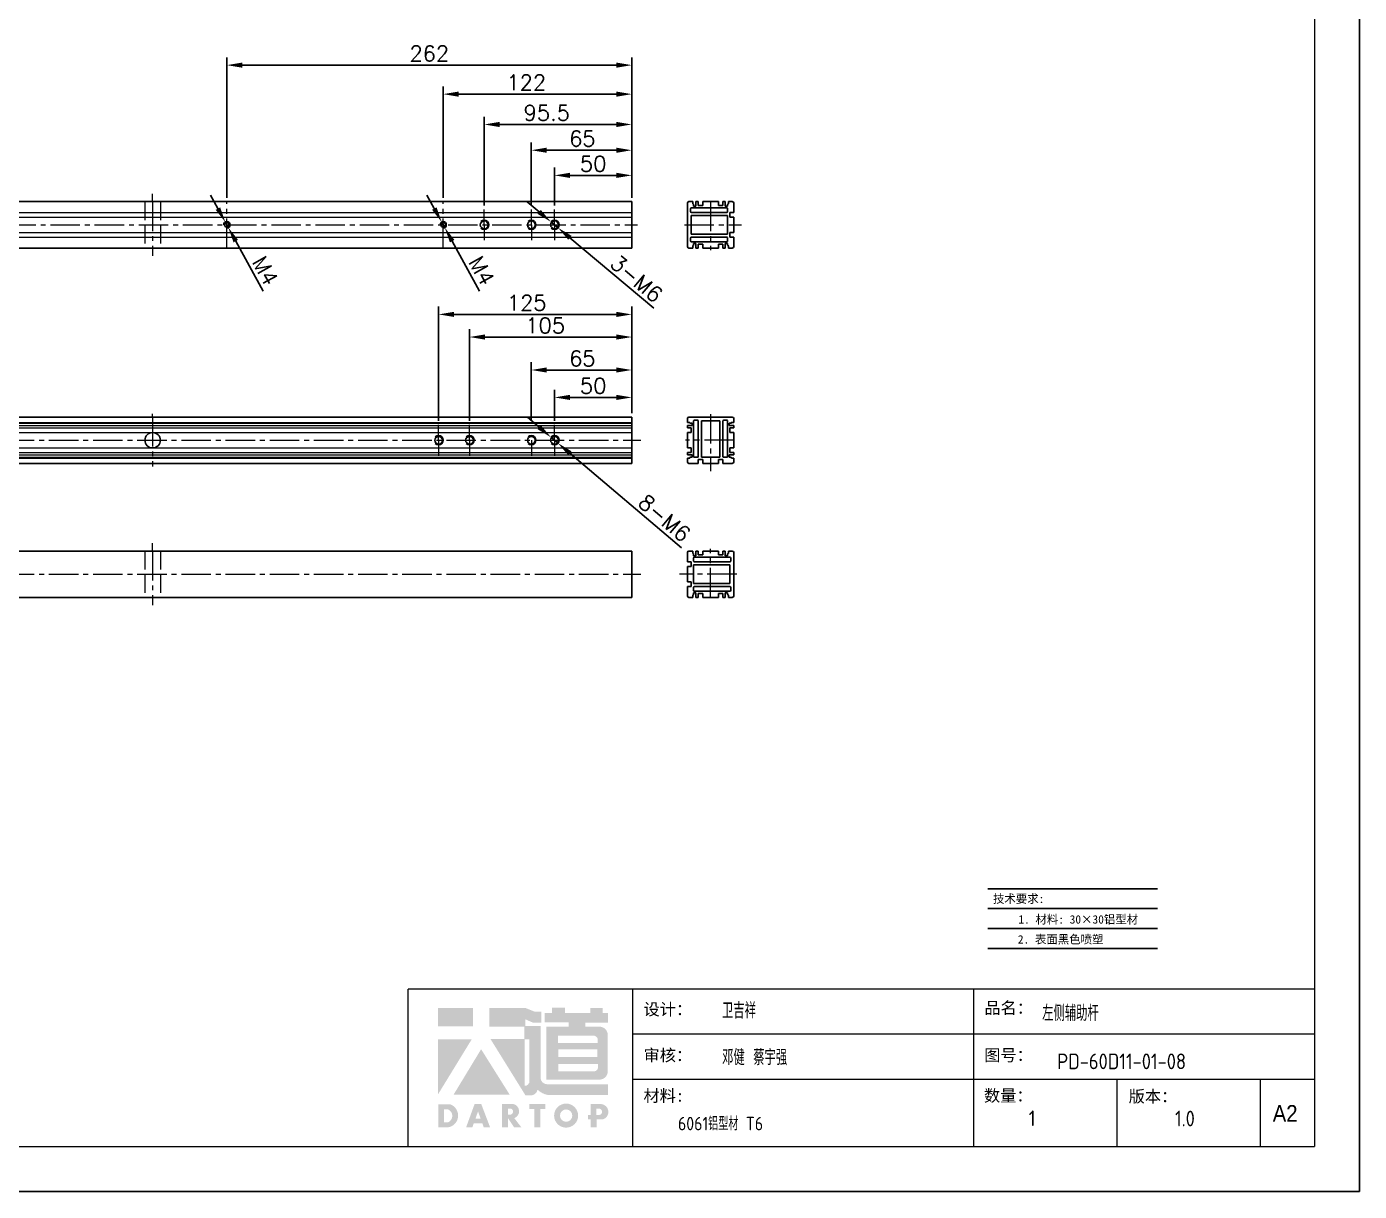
# Model space of a CAD drawing. Header units: millimetres. Extents: x -30327 to 34858, y 4015 to 75103.
# Drawn here: x 7800 to 8662, y 60062 to 60815 of the extents above; entities that cross this region are included whole.
import ezdxf
from ezdxf.enums import TextEntityAlignment as Align

# ---------------------------------------------------------------- set-up
doc = ezdxf.new("R2010")
doc.units = ezdxf.units.MM
doc.linetypes.add('ACAD_ISO02W100', pattern=[15, 12, -3])
doc.linetypes.add('CENTER2', pattern=[28.575, 19.05, -3.175, 3.175, -3.175])
doc.layers.add('A-TITLEBLOCK', color=7, linetype='Continuous', lineweight=18)
for name, color, linetype in [('green', 3, 'ACAD_ISO02W100'), ('print', 30, 'Continuous'), ('red', 1, 'CENTER2'), ('yellow', 2, 'Continuous')]:
    doc.layers.add(name, color=color, linetype=linetype)
doc.styles.add('GB', font='GBENOR.SHX', dxfattribs={"bigfont": 'gbcbig.shx'})
doc.styles.add('HZ', font='')
doc.styles.add('SLDTEXTSTYLE0', font='simfang.ttf', dxfattribs={"bigfont": 'bigfont'})
doc.styles.add('SLDTEXTSTYLE1', font='Gothic.ttf', dxfattribs={"width": 0.913})
doc.styles.get("Standard").update_dxf_attribs({"font": 'txt', "bigfont": 'gbcbig.shx'})
doc.styles.get('HZ').set_extended_font_data('SimSun')
doc.dimstyles.new('1-4', dxfattribs={"dimscale": 4, "dimtxt": 2.5, "dimasz": 2.5, "dimexe": 1.25, "dimexo": 0.625, "dimtad": 1, "dimdsep": 46, "dimtxsty": 'Standard', "dimcen": 2.5, "dimadec": 0, "dimazin": 0, "dimtfac": 1, "dimtmove": 0, "dimatfit": 3, "dimfxl": 0, "dimarcsym": 0})

# ---------------------------------------------------------------- blocks, each defined once
blk = doc.blocks.new('*D612')
at = {"layer": 'Defpoints', "color": 0, "transparency": 16777216}
for p in [(8141.58, 60575.42), (8191.58, 60562.74), (8141.58, 60557.74)]:
    blk.add_point(p, dxfattribs=at)
at = {"layer": 'yellow', "color": 0, "lineweight": -2, "transparency": 16777216}
for p, q in [((8141.58, 60560.24), (8141.58, 60580.42)), ((8191.58, 60565.24), (8191.58, 60580.42)), ((8181.58, 60575.42), (8151.58, 60575.42))]:
    blk.add_line(p, q, dxfattribs=at)
at = {"layer": 'yellow', "color": 0, "transparency": 16777216}
for points in [[(8151.58, 60577.09), (8151.58, 60573.75), (8141.58, 60575.42)], [(8181.58, 60577.09), (8181.58, 60573.75), (8191.58, 60575.42)]]:
    blk.add_solid(points, dxfattribs=at)
at = {"layer": 'yellow', "color": 0, "lineweight": 9, "transparency": 16777216, "insert": (8166.58, 60582.92), "char_height": 10, "attachment_point": 5}
blk.add_mtext('50', dxfattribs=at)
blk = doc.blocks.new('*D613')
at = {"layer": 'Defpoints', "color": 0, "transparency": 16777216}
for p in [(8139.29, 60549.67), (8143.87, 60545.8)]:
    blk.add_point(p, dxfattribs=at)
at = {"layer": 'yellow', "color": 0, "lineweight": -2, "transparency": 16777216}
for p, q in [((8131.65, 60556.13), (8124.02, 60562.59)), ((8139.29, 60549.67), (8143.87, 60545.8)), ((8223.8, 60478.22), (8151.51, 60539.34))]:
    blk.add_line(p, q, dxfattribs=at)
at = {"layer": 'yellow', "color": 0, "transparency": 16777216}
for points in [[(8132.73, 60557.4), (8130.58, 60554.86), (8139.29, 60549.67)], [(8152.58, 60540.61), (8150.43, 60538.07), (8143.87, 60545.8)]]:
    blk.add_solid(points, dxfattribs=at)
at = {"layer": 'yellow', "color": 0, "lineweight": 9, "transparency": 16777216, "insert": (8212.73, 60497.4), "char_height": 10, "attachment_point": 5, "rotation": 319.78618}
blk.add_mtext('8-M6', dxfattribs=at)
blk = doc.blocks.new('*D614')
at = {"layer": 'Defpoints', "color": 0, "transparency": 16777216}
for p in [(8139.28, 60688.96), (8143.88, 60685.1)]:
    blk.add_point(p, dxfattribs=at)
at = {"layer": 'yellow', "color": 0, "lineweight": -2, "transparency": 16777216}
for p, q in [((8131.63, 60695.39), (8123.97, 60701.83)), ((8139.28, 60688.96), (8143.88, 60685.1)), ((8205.78, 60633.06), (8151.53, 60678.66))]:
    blk.add_line(p, q, dxfattribs=at)
at = {"layer": 'yellow', "color": 0, "transparency": 16777216}
for points in [[(8132.7, 60696.67), (8130.56, 60694.12), (8139.28, 60688.96)], [(8152.6, 60679.94), (8150.46, 60677.39), (8143.88, 60685.1)]]:
    blk.add_solid(points, dxfattribs=at)
at = {"layer": 'yellow', "color": 0, "lineweight": 9, "transparency": 16777216, "insert": (8194.66, 60652.2), "char_height": 10, "attachment_point": 5, "rotation": 319.94979}
blk.add_mtext('3-M6', dxfattribs=at)
blk = doc.blocks.new('*D615')
at = {"layer": 'Defpoints', "color": 0, "transparency": 16777216}
for p in [(8068.62, 60688.78), (8070.54, 60685.27)]:
    blk.add_point(p, dxfattribs=at)
at = {"layer": 'yellow', "color": 0, "lineweight": -2, "transparency": 16777216}
for p, q in [((8063.8, 60697.55), (8058.99, 60706.31)), ((8068.62, 60688.78), (8070.54, 60685.27)), ((8093.09, 60644.22), (8075.36, 60676.51))]:
    blk.add_line(p, q, dxfattribs=at)
at = {"layer": 'yellow', "color": 0, "transparency": 16777216}
for points in [[(8065.27, 60698.35), (8062.34, 60696.74), (8068.62, 60688.78)], [(8076.82, 60677.31), (8073.9, 60675.71), (8070.54, 60685.27)]]:
    blk.add_solid(points, dxfattribs=at)
at = {"layer": 'yellow', "color": 0, "lineweight": 9, "transparency": 16777216, "insert": (8094.45, 60657.32), "char_height": 10, "attachment_point": 5, "rotation": 298.77518}
blk.add_mtext('M4', dxfattribs=at)
blk = doc.blocks.new('*D618')
at = {"layer": 'Defpoints', "color": 0, "transparency": 16777216}
for p in [(8141.58, 60719.02), (8191.58, 60702.03), (8141.58, 60697.03)]:
    blk.add_point(p, dxfattribs=at)
at = {"layer": 'yellow', "color": 0, "lineweight": -2, "transparency": 16777216}
for p, q in [((8141.58, 60699.53), (8141.58, 60724.02)), ((8181.58, 60719.02), (8151.58, 60719.02)), ((8191.58, 60704.53), (8191.58, 60724.02))]:
    blk.add_line(p, q, dxfattribs=at)
at = {"layer": 'yellow', "color": 0, "transparency": 16777216}
for points in [[(8151.58, 60720.69), (8151.58, 60717.35), (8141.58, 60719.02)], [(8181.58, 60720.69), (8181.58, 60717.35), (8191.58, 60719.02)]]:
    blk.add_solid(points, dxfattribs=at)
at = {"layer": 'yellow', "color": 0, "lineweight": 9, "transparency": 16777216, "insert": (8166.58, 60726.52), "char_height": 10, "attachment_point": 5}
blk.add_mtext('50', dxfattribs=at)
blk = doc.blocks.new('*D619')
at = {"layer": 'Defpoints', "color": 0, "transparency": 16777216}
for p in [(8069.58, 60771.55), (8069.58, 60702.03), (8191.58, 60702.03)]:
    blk.add_point(p, dxfattribs=at)
at = {"layer": 'yellow', "color": 0, "lineweight": -2, "transparency": 16777216}
for p, q in [((8069.58, 60704.53), (8069.58, 60776.55)), ((8181.58, 60771.55), (8079.58, 60771.55)), ((8191.58, 60704.53), (8191.58, 60776.55))]:
    blk.add_line(p, q, dxfattribs=at)
at = {"layer": 'yellow', "color": 0, "transparency": 16777216}
for points in [[(8079.58, 60773.22), (8079.58, 60769.89), (8069.58, 60771.55)], [(8181.58, 60773.22), (8181.58, 60769.89), (8191.58, 60771.55)]]:
    blk.add_solid(points, dxfattribs=at)
at = {"layer": 'yellow', "color": 0, "lineweight": 9, "transparency": 16777216, "insert": (8123.33, 60779.05), "char_height": 10, "attachment_point": 5}
blk.add_mtext('122', dxfattribs=at)
blk = doc.blocks.new('*D620')
at = {"layer": 'Defpoints', "color": 0, "transparency": 16777216}
for p in [(7929.58, 60790.29), (7929.58, 60702.03), (8191.58, 60702.03)]:
    blk.add_point(p, dxfattribs=at)
at = {"layer": 'yellow', "color": 0, "lineweight": -2, "transparency": 16777216}
for p, q in [((7929.58, 60704.53), (7929.58, 60795.29)), ((8191.58, 60704.53), (8191.58, 60795.29)), ((8181.58, 60790.29), (7939.58, 60790.29))]:
    blk.add_line(p, q, dxfattribs=at)
at = {"layer": 'yellow', "color": 0, "transparency": 16777216}
for points in [[(7939.58, 60791.96), (7939.58, 60788.63), (7929.58, 60790.29)], [(8181.58, 60791.96), (8181.58, 60788.63), (8191.58, 60790.29)]]:
    blk.add_solid(points, dxfattribs=at)
at = {"layer": 'yellow', "color": 0, "lineweight": 9, "transparency": 16777216, "insert": (8060.58, 60797.79), "char_height": 10, "attachment_point": 5}
blk.add_mtext('262', dxfattribs=at)
blk = doc.blocks.new('*D601')
at = {"layer": 'Defpoints', "color": 0, "transparency": 16777216}
for p in [(7928.62, 60688.78), (7930.54, 60685.27)]:
    blk.add_point(p, dxfattribs=at)
at = {"layer": 'yellow', "color": 0, "lineweight": -2, "transparency": 16777216}
for p, q in [((7923.8, 60697.55), (7918.99, 60706.31)), ((7928.62, 60688.78), (7930.54, 60685.27)), ((7953.09, 60644.22), (7935.36, 60676.51))]:
    blk.add_line(p, q, dxfattribs=at)
at = {"layer": 'yellow', "color": 0, "transparency": 16777216}
for points in [[(7925.27, 60698.35), (7922.34, 60696.74), (7928.62, 60688.78)], [(7936.82, 60677.31), (7933.9, 60675.71), (7930.54, 60685.27)]]:
    blk.add_solid(points, dxfattribs=at)
at = {"layer": 'yellow', "color": 0, "lineweight": 9, "transparency": 16777216, "insert": (7954.45, 60657.32), "char_height": 10, "attachment_point": 5, "rotation": 298.77518}
blk.add_mtext('M4', dxfattribs=at)
blk = doc.blocks.new('*D606')
at = {"layer": 'Defpoints', "color": 0, "transparency": 16777216}
for p in [(8126.58, 60593.16), (8191.58, 60562.74), (8126.58, 60557.74)]:
    blk.add_point(p, dxfattribs=at)
at = {"layer": 'yellow', "color": 0, "lineweight": -2, "transparency": 16777216}
for p, q in [((8126.58, 60560.24), (8126.58, 60598.16)), ((8191.58, 60565.24), (8191.58, 60598.16)), ((8181.58, 60593.16), (8136.58, 60593.16))]:
    blk.add_line(p, q, dxfattribs=at)
at = {"layer": 'yellow', "color": 0, "transparency": 16777216}
for points in [[(8136.58, 60594.83), (8136.58, 60591.5), (8126.58, 60593.16)], [(8181.58, 60594.83), (8181.58, 60591.5), (8191.58, 60593.16)]]:
    blk.add_solid(points, dxfattribs=at)
at = {"layer": 'yellow', "color": 0, "lineweight": 9, "transparency": 16777216, "insert": (8159.58, 60600.66), "char_height": 10, "attachment_point": 5}
blk.add_mtext('65', dxfattribs=at)
blk = doc.blocks.new('*D609')
at = {"layer": 'Defpoints', "color": 0, "transparency": 16777216}
for p in [(8126.58, 60735.28), (8191.58, 60702.03), (8126.58, 60697.03)]:
    blk.add_point(p, dxfattribs=at)
at = {"layer": 'yellow', "color": 0, "lineweight": -2, "transparency": 16777216}
for p, q in [((8126.58, 60699.53), (8126.58, 60740.28)), ((8181.58, 60735.28), (8136.58, 60735.28)), ((8191.58, 60704.53), (8191.58, 60740.28))]:
    blk.add_line(p, q, dxfattribs=at)
at = {"layer": 'yellow', "color": 0, "transparency": 16777216}
for points in [[(8136.58, 60736.95), (8136.58, 60733.61), (8126.58, 60735.28)], [(8181.58, 60736.95), (8181.58, 60733.61), (8191.58, 60735.28)]]:
    blk.add_solid(points, dxfattribs=at)
at = {"layer": 'yellow', "color": 0, "lineweight": 9, "transparency": 16777216, "insert": (8159.58, 60742.78), "char_height": 10, "attachment_point": 5}
blk.add_mtext('65', dxfattribs=at)
blk = doc.blocks.new('*D610')
at = {"layer": 'Defpoints', "color": 0, "transparency": 16777216}
for p in [(8086.58, 60614.49), (8191.58, 60565.24), (8086.58, 60557.74)]:
    blk.add_point(p, dxfattribs=at)
at = {"layer": 'yellow', "color": 0, "lineweight": -2, "transparency": 16777216}
for p, q in [((8086.58, 60560.24), (8086.58, 60619.49)), ((8181.58, 60614.49), (8096.58, 60614.49)), ((8191.58, 60567.74), (8191.58, 60619.49))]:
    blk.add_line(p, q, dxfattribs=at)
at = {"layer": 'yellow', "color": 0, "transparency": 16777216}
for points in [[(8096.58, 60616.15), (8096.58, 60612.82), (8086.58, 60614.49)], [(8181.58, 60616.15), (8181.58, 60612.82), (8191.58, 60614.49)]]:
    blk.add_solid(points, dxfattribs=at)
at = {"layer": 'yellow', "color": 0, "lineweight": 9, "transparency": 16777216, "insert": (8135.58, 60621.99), "char_height": 10, "attachment_point": 5}
blk.add_mtext('105', dxfattribs=at)
blk = doc.blocks.new('*D611')
at = {"layer": 'Defpoints', "color": 0, "transparency": 16777216}
for p in [(8066.58, 60629.12), (8191.58, 60562.74), (8066.58, 60557.74)]:
    blk.add_point(p, dxfattribs=at)
at = {"layer": 'yellow', "color": 0, "lineweight": -2, "transparency": 16777216}
for p, q in [((8066.58, 60560.24), (8066.58, 60634.12)), ((8191.58, 60565.24), (8191.58, 60634.12)), ((8181.58, 60629.12), (8076.58, 60629.12))]:
    blk.add_line(p, q, dxfattribs=at)
at = {"layer": 'yellow', "color": 0, "transparency": 16777216}
for points in [[(8076.58, 60630.78), (8076.58, 60627.45), (8066.58, 60629.12)], [(8181.58, 60630.78), (8181.58, 60627.45), (8191.58, 60629.12)]]:
    blk.add_solid(points, dxfattribs=at)
at = {"layer": 'yellow', "color": 0, "lineweight": 9, "transparency": 16777216, "insert": (8123.58, 60636.62), "char_height": 10, "attachment_point": 5}
blk.add_mtext('125', dxfattribs=at)
blk = doc.blocks.new('*D1057')
at = {"layer": 'Defpoints', "color": 0, "transparency": 16777216}
for p in [(8096.08, 60751.95), (8191.58, 60702.03), (8096.08, 60697.03)]:
    blk.add_point(p, dxfattribs=at)
at = {"layer": 'yellow', "color": 0, "lineweight": -2, "transparency": 16777216}
for p, q in [((8096.08, 60699.53), (8096.08, 60756.95)), ((8181.58, 60751.95), (8106.08, 60751.95)), ((8191.58, 60704.53), (8191.58, 60756.95))]:
    blk.add_line(p, q, dxfattribs=at)
at = {"layer": 'yellow', "color": 0, "transparency": 16777216}
for points in [[(8106.08, 60753.61), (8106.08, 60750.28), (8096.08, 60751.95)], [(8181.58, 60753.61), (8181.58, 60750.28), (8191.58, 60751.95)]]:
    blk.add_solid(points, dxfattribs=at)
at = {"layer": 'yellow', "color": 0, "lineweight": 9, "transparency": 16777216, "insert": (8136.58, 60759.45), "char_height": 10, "attachment_point": 5}
blk.add_mtext('95.5', dxfattribs=at)
blk = doc.blocks.new('Dartop Logo')
at = {"true_color": 0xc40018}
h = blk.add_hatch(color=12, dxfattribs=at)
h.set_gradient(color1=(196, 0, 24), color2=(196, 0, 24), tint=1)
h.paths.add_polyline_path([(30.39, -3.87), (33.08, -5.04), (35.99, -5.04), (35.99, -1.19), (33.59, -1.19), (30.46, 0.05), (17.94, 0.05), (17.94, -6.46), (30.12, -6.46), (30.12, -6.59), (30.12, -10.75), (18.31, -10.75), (30.46, -30.31), (32.87, -30.31, 0.279375), (34.63, -28.6), (34.63, -28.51), (34.84, -28.51, 0.143145), (38.15, -30.2), (59.27, -30.2), (59.27, -26.49), (38.06, -26.49, -0.414214), (35.75, -24.18), (35.75, -6.26), (30.39, -6.26)])
h.paths.add_polyline_path([(30.25, -10.84), (31.8, -10.84), (31.8, -26.02, -0.088936), (30.9, -26.94), (30.24, -26.94)], flags=16)
h = blk.add_hatch(color=12, dxfattribs=at)
h.set_gradient(color1=(196, 0, 24), color2=(196, 0, 24), tint=1)
h.paths.add_polyline_path([(59.24, -1.73), (57.36, -1.73), (57.36, 0.06), (53.06, 0.06), (53.06, -1.64), (44.29, -1.64), (44.29, 0.15), (39.7, 0.15), (39.7, -1.67), (37.16, -1.67), (37.16, -4.97), (45.54, -4.97), (45.54, -6.42), (37.73, -6.42), (37.73, -24.88), (56.26, -24.88, 0.414214), (59.15, -21.99), (59.15, -9.35, 0.414214), (56.26, -6.46), (51.36, -6.46), (51.36, -5.03), (59.24, -5.03)])
h.paths.add_polyline_path([(54.21, -9.59, -0.414214), (55.66, -11.04), (55.66, -12.1), (41.79, -12.1), (41.79, -9.59)], flags=16)
h.paths.add_polyline_path([(55.57, -14.33), (55.57, -17.01), (41.88, -17.01), (41.88, -14.33)], flags=16)
h.paths.add_polyline_path([(55.75, -19.43), (55.75, -20.57, -0.414214), (54.3, -22.02), (41.88, -22.02), (41.88, -19.43)], flags=16)
h = blk.add_hatch(color=12, dxfattribs=at)
h.set_gradient(color1=(196, 0, 24), color2=(196, 0, 24), tint=1)
h.paths.add_polyline_path([(12.18, 0), (0, 0), (0, -6.37), (12.18, -6.37)])
h = blk.add_hatch(color=12, dxfattribs=at)
h.set_gradient(color1=(196, 0, 24), color2=(196, 0, 24), tint=1)
h.paths.add_polyline_path([(11.79, -10.83), (0.03, -10.83), (0.03, -30.03)])
h = blk.add_hatch(color=12, dxfattribs=at)
h.set_gradient(color1=(196, 0, 24), color2=(196, 0, 24), tint=1)
h.paths.add_polyline_path([(15.05, -14.31), (5.44, -30.15), (25.01, -30.15)])
at = {"true_color": 0x646464}
h = blk.add_hatch(color=251, dxfattribs=at)
h.set_gradient(color1=(100, 100, 100), color2=(100, 100, 100), tint=1)
h.paths.add_polyline_path([(4.15, -33.43), (0.11, -33.43), (0.11, -41.5), (3.51, -41.5, 0.793016)])
h.paths.add_polyline_path([(3.57, -39.73), (2.16, -39.73), (2.16, -35.19), (3.42, -35.19, -0.671361)], flags=16)
h = blk.add_hatch(color=251, dxfattribs=at)
h.set_gradient(color1=(100, 100, 100), color2=(100, 100, 100), tint=1)
h.paths.add_polyline_path([(15.08, -33.36), (12.78, -33.36), (9.82, -41.51), (12, -41.51), (12.51, -40.06), (15.46, -40.06), (15.99, -41.52), (18.19, -41.52)])
h.paths.add_polyline_path([(14.9, -38.51), (13.07, -38.51), (13.97, -35.95)], flags=16)
h = blk.add_hatch(color=251, dxfattribs=at)
h.set_gradient(color1=(100, 100, 100), color2=(100, 100, 100), tint=1)
h.paths.add_polyline_path([(26.27, -33.36), (22.3, -33.36), (22.3, -41.51), (24.4, -41.51), (24.4, -38.28), (26.55, -41.54), (29.09, -41.54), (26.61, -38.3, 0.744055)])
h.paths.add_polyline_path([(24.38, -37.08), (24.38, -34.94), (25.32, -34.94, -0.796809), (25.3, -37.08)], flags=16)
h = blk.add_hatch(color=251, dxfattribs=at)
h.set_gradient(color1=(100, 100, 100), color2=(100, 100, 100), tint=1)
h.paths.add_polyline_path([(37.44, -33.4), (31.88, -33.4), (31.88, -35.16), (33.61, -35.16), (33.61, -41.52), (35.69, -41.52), (35.69, -35.16), (37.44, -35.16)])
h = blk.add_hatch(color=251, dxfattribs=at)
h.set_gradient(color1=(100, 100, 100), color2=(100, 100, 100), tint=1)
h.paths.add_polyline_path([(40.46, -37.41, 1), (48.83, -37.41, 1)])
h.paths.add_polyline_path([(46.8, -37.41, -1), (42.5, -37.41, -1)], flags=16)
h = blk.add_hatch(color=251, dxfattribs=at)
h.set_gradient(color1=(100, 100, 100), color2=(100, 100, 100), tint=1)
h.paths.add_polyline_path([(56.85, -33.38), (56.73, -33.38), (53.19, -33.38), (53.19, -37.19), (52.26, -37.19), (52.26, -38.73), (53.18, -38.73), (53.18, -41.5), (55.24, -41.5), (55.24, -38.72), (57.51, -38.72, 0.812304)])
h.paths.add_polyline_path([(55.21, -37.18), (55.21, -35.05), (56.39, -35.05, -0.778213), (56.27, -37.18)], flags=16)
blk = doc.blocks.new('DT-A2-TITLE')
blk.add_line((594, 0), (594, 420))
at = {"layer": 'A-TITLEBLOCK', "color": 7}
for p, q in [((584, 410), (584, 10)), ((594, 0), (594, 297)), ((382, 10), (382, 45)), ((584, 45), (382, 45)), ((432, 45), (432, 10)), ((508, 45), (508, 10)), ((584, 35), (432, 35)), ((432, 25), (584.08, 25)), ((540, 10), (540, 25)), ((572, 10), (572, 25)), ((10, 10), (584, 10)), ((0, 0), (594, 0))]:
    blk.add_line(p, q, dxfattribs=at)
at = {"layer": 'A-TITLEBLOCK', "xscale": 0.6400000000000001, "yscale": 0.6400000000000001, "zscale": 0.6400000000000001}
blk.add_blockref('Dartop Logo', (388.65, 40.81), dxfattribs=at)
at = {"style": 'GB'}
for tag, p, height in [('#设计', (451.96, 38.52), 3.5), ('#品名', (523.32, 37.95), 3.5), ('#审核', (451.99, 28.1), 3.5), ('#图号', (526.67, 27.2), 3.5), ('#数量', (520.33, 14.51), 3.5), ('#版本', (552.92, 14.47), 3.5), ('#材料说明', (442.15, 13.59), 3)]:
    blk.add_attdef(tag, p, '', height=height, dxfattribs=at)
at = {"layer": 'A-TITLEBLOCK', "color": 7, "attachment_point": 1}
for s, insert, char_height, style in [('设计：', (434.47, 41.87), 2.646, 'SLDTEXTSTYLE0'), ('品名：', (510.43, 42.19), 2.646, 'SLDTEXTSTYLE0'), ('审核：', (434.47, 31.64), 2.646, 'SLDTEXTSTYLE0'), ('图号：', (510.4, 31.66), 2.646, 'SLDTEXTSTYLE0'), ('材料:', (434.47, 22.62), 2.646, 'SLDTEXTSTYLE0'), ('数量：', (510.35, 22.64), 2.646, 'SLDTEXTSTYLE0'), ('版本：', (542.59, 22.48), 2.646, 'SLDTEXTSTYLE0'), ('A2', (574.7, 19.21), 3.704, 'SLDTEXTSTYLE1')]:
    blk.add_mtext(s, dxfattribs=dict(at, insert=insert, char_height=char_height, style=style))

msp = doc.modelspace()

# ---------------------------------------------------------------- linework, layer by layer
for p, q in [((7308.5819, 60702.0273), (8191.5808, 60702.0273)), ((8191.5808, 60702.0273), (8191.5808, 60672.0273)), ((8231.0801, 60702.0273), (8231.0801, 60700.5273)), ((8231.5801, 60699.5273), (8231.5801, 60699.0273)), ((8233.0801, 60702.0273), (8233.0801, 60699.0273)), ((8234.5801, 60702.0273), (8233.0801, 60702.0273)), ((8234.5801, 60702.0273), (8234.5801, 60699.5273)), ((8237.5801, 60699.5273), (8234.5801, 60699.5273)), ((8242.5801, 60702.0273), (8237.5801, 60702.0273)), ((8237.5801, 60702.0273), (8237.5801, 60699.5273)), ((8242.5801, 60702.0273), (8247.5801, 60702.0273)), ((8247.5801, 60702.0273), (8247.5801, 60699.5273)), ((8247.5801, 60699.5273), (8250.5801, 60699.5273)), ((8250.5801, 60702.0273), (8250.5801, 60699.5273)), ((8250.5801, 60702.0273), (8252.0801, 60702.0273)), ((8252.0801, 60702.0273), (8252.0801, 60699.0273)), ((8253.5801, 60699.5273), (8253.5801, 60699.0273)), ((8254.0801, 60702.0273), (8254.0801, 60700.5273)), ((8230.0801, 60687.0273), (8230.0801, 60693.0273)), ((8233.0801, 60699.0273), (8231.5801, 60699.0273)), ((8233.0801, 60698.0273), (8232.0801, 60698.0273)), ((8252.0801, 60699.0273), (8253.5801, 60699.0273)), ((8252.0801, 60698.0273), (8253.0801, 60698.0273)), ((8253.5801, 60693.0273), (8253.5801, 60692.0273)), ((8253.5801, 60692.0273), (8253.5801, 60687.0273)), ((8255.0801, 60695.0273), (8255.0801, 60692.0273)), ((8257.5801, 60692.0273), (8257.5801, 60687.0273)), ((8230.0801, 60687.0273), (8230.0801, 60681.0273)), ((8253.5801, 60682.0273), (8253.5801, 60687.0273)), ((8253.5801, 60681.0273), (8253.5801, 60682.0273)), ((8255.0801, 60679.0273), (8255.0801, 60682.0273)), ((8257.5801, 60682.0273), (8257.5801, 60687.0273)), ((8231.0801, 60672.0273), (8231.0801, 60673.5273)), ((8233.0801, 60675.0273), (8231.5801, 60675.0273)), ((8231.5801, 60674.5273), (8231.5801, 60675.0273)), ((8233.0801, 60676.0273), (8232.0801, 60676.0273)), ((8233.0801, 60672.0273), (8233.0801, 60675.0273)), ((8234.5801, 60672.0273), (8234.5801, 60674.5273)), ((8237.5801, 60674.5273), (8234.5801, 60674.5273)), ((8237.5801, 60672.0273), (8237.5801, 60674.5273)), ((8247.5801, 60674.5273), (8250.5801, 60674.5273)), ((8247.5801, 60672.0273), (8247.5801, 60674.5273)), ((8250.5801, 60672.0273), (8250.5801, 60674.5273)), ((8252.0801, 60676.0273), (8253.0801, 60676.0273)), ((8252.0801, 60672.0273), (8252.0801, 60675.0273)), ((8252.0801, 60675.0273), (8253.5801, 60675.0273)), ((8253.5801, 60674.5273), (8253.5801, 60675.0273)), ((8254.0801, 60672.0273), (8254.0801, 60673.5273)), ((7308.5819, 60672.0273), (8191.5808, 60672.0273)), ((8234.5801, 60672.0273), (8233.0801, 60672.0273)), ((8242.5801, 60672.0273), (8237.5801, 60672.0273)), ((8242.5801, 60672.0273), (8247.5801, 60672.0273)), ((8250.5801, 60672.0273), (8252.0801, 60672.0273)), ((7307.5808, 60562.7355), (8191.5808, 60562.7355)), ((8191.5808, 60532.7355), (8191.5808, 60562.7355)), ((8227.5801, 60559.2355), (8229.0801, 60559.2355)), ((8227.5801, 60557.2355), (8230.5801, 60557.2355)), ((8227.5801, 60555.7355), (8227.5801, 60557.2355)), ((8227.5801, 60555.7355), (8230.0801, 60555.7355)), ((8227.5801, 60552.7355), (8230.0801, 60552.7355)), ((8227.5801, 60547.7355), (8227.5801, 60552.7355)), ((8230.0801, 60558.7355), (8230.5801, 60558.7355)), ((8230.0801, 60552.7355), (8230.0801, 60555.7355)), ((8230.5801, 60557.2355), (8230.5801, 60558.7355)), ((8231.5801, 60557.2355), (8231.5801, 60558.2355)), ((8242.5801, 60560.2355), (8236.5801, 60560.2355)), ((8242.5801, 60560.2355), (8248.5801, 60560.2355)), ((8253.5801, 60557.2355), (8253.5801, 60558.2355)), ((8254.5801, 60557.2355), (8254.5801, 60558.7355)), ((8255.0801, 60558.7355), (8254.5801, 60558.7355)), ((8257.5801, 60557.2355), (8254.5801, 60557.2355)), ((8255.0801, 60552.7355), (8255.0801, 60555.7355)), ((8257.5801, 60555.7355), (8255.0801, 60555.7355)), ((8257.5801, 60552.7355), (8255.0801, 60552.7355)), ((8257.5801, 60559.2355), (8256.0801, 60559.2355)), ((8257.5801, 60555.7355), (8257.5801, 60557.2355)), ((8257.5801, 60547.7355), (8257.5801, 60552.7355)), ((8227.5801, 60547.7355), (8227.5801, 60542.7355)), ((8257.5801, 60547.7355), (8257.5801, 60542.7355)), ((8227.5801, 60542.7355), (8230.0801, 60542.7355)), ((8227.5801, 60539.7355), (8230.0801, 60539.7355)), ((8227.5801, 60539.7355), (8227.5801, 60538.2355)), ((8227.5801, 60538.2355), (8230.5801, 60538.2355)), ((8227.5801, 60536.2355), (8229.0801, 60536.2355)), ((8230.0801, 60542.7355), (8230.0801, 60539.7355)), ((8230.0801, 60536.7355), (8230.5801, 60536.7355)), ((8230.5801, 60538.2355), (8230.5801, 60536.7355)), ((8231.5801, 60538.2355), (8231.5801, 60537.2355)), ((8236.5801, 60536.7355), (8237.5801, 60536.7355)), ((8237.5801, 60536.7355), (8242.5801, 60536.7355)), ((8247.5801, 60536.7355), (8242.5801, 60536.7355)), ((8248.5801, 60536.7355), (8247.5801, 60536.7355)), ((8253.5801, 60538.2355), (8253.5801, 60537.2355)), ((8257.5801, 60538.2355), (8254.5801, 60538.2355)), ((8254.5801, 60538.2355), (8254.5801, 60536.7355)), ((8255.0801, 60536.7355), (8254.5801, 60536.7355)), ((8255.0801, 60542.7355), (8255.0801, 60539.7355)), ((8257.5801, 60542.7355), (8255.0801, 60542.7355)), ((8257.5801, 60539.7355), (8255.0801, 60539.7355)), ((8257.5801, 60536.2355), (8256.0801, 60536.2355)), ((8257.5801, 60539.7355), (8257.5801, 60538.2355)), ((7307.5808, 60532.7355), (8191.5808, 60532.7355)), ((8234.5801, 60535.2355), (8237.5801, 60535.2355)), ((8237.5801, 60532.7355), (8242.5801, 60532.7355)), ((8247.5801, 60532.7355), (8242.5801, 60532.7355)), ((8250.5801, 60535.2355), (8247.5801, 60535.2355)), ((7307.5808, 60476.0894), (8191.5808, 60476.0894)), ((8191.5808, 60446.0894), (8191.5808, 60476.0894)), ((8231.0801, 60476.0894), (8231.0801, 60474.5894)), ((8233.0801, 60476.0894), (8233.0801, 60473.0894)), ((8234.5801, 60476.0894), (8233.0801, 60476.0894)), ((8234.5801, 60476.0894), (8234.5801, 60473.5894)), ((8242.5801, 60476.0894), (8237.5801, 60476.0894)), ((8237.5801, 60476.0894), (8237.5801, 60473.5894)), ((8242.5801, 60476.0894), (8247.5801, 60476.0894)), ((8247.5801, 60476.0894), (8247.5801, 60473.5894)), ((8250.5801, 60476.0894), (8250.5801, 60473.5894)), ((8250.5801, 60476.0894), (8252.0801, 60476.0894)), ((8252.0801, 60476.0894), (8252.0801, 60473.0894)), ((8254.0801, 60476.0894), (8254.0801, 60474.5894)), ((8230.0801, 60469.0894), (8230.0801, 60466.0894)), ((8231.5801, 60473.5894), (8231.5801, 60473.0894)), ((8233.0801, 60473.0894), (8231.5801, 60473.0894)), ((8231.5801, 60467.0894), (8231.5801, 60466.0894)), ((8233.0801, 60472.0894), (8232.0801, 60472.0894)), ((8237.5801, 60473.5894), (8234.5801, 60473.5894)), ((8247.5801, 60473.5894), (8250.5801, 60473.5894)), ((8252.0801, 60473.0894), (8253.5801, 60473.0894)), ((8252.0801, 60472.0894), (8253.0801, 60472.0894)), ((8253.5801, 60473.5894), (8253.5801, 60473.0894)), ((8255.0801, 60461.0894), (8255.0801, 60467.0894)), ((8227.5801, 60466.0894), (8227.5801, 60461.0894)), ((8227.5801, 60456.0894), (8227.5801, 60461.0894)), ((8231.5801, 60466.0894), (8231.5801, 60461.0894)), ((8231.5801, 60456.0894), (8231.5801, 60461.0894)), ((8255.0801, 60461.0894), (8255.0801, 60455.0894)), ((8230.0801, 60453.0894), (8230.0801, 60456.0894)), ((8231.5801, 60455.0894), (8231.5801, 60456.0894)), ((8231.5801, 60448.5894), (8231.5801, 60449.0894)), ((8233.0801, 60449.0894), (8231.5801, 60449.0894)), ((8233.0801, 60450.0894), (8232.0801, 60450.0894)), ((8233.0801, 60446.0894), (8233.0801, 60449.0894)), ((8252.0801, 60450.0894), (8253.0801, 60450.0894)), ((8252.0801, 60446.0894), (8252.0801, 60449.0894)), ((8252.0801, 60449.0894), (8253.5801, 60449.0894)), ((8253.5801, 60448.5894), (8253.5801, 60449.0894)), ((7307.5808, 60446.0894), (8191.5808, 60446.0894)), ((8231.0801, 60446.0894), (8231.0801, 60447.5894)), ((8234.5801, 60446.0894), (8233.0801, 60446.0894)), ((8234.5801, 60446.0894), (8234.5801, 60448.5894)), ((8237.5801, 60448.5894), (8234.5801, 60448.5894)), ((8237.5801, 60446.0894), (8237.5801, 60448.5894)), ((8242.5801, 60446.0894), (8237.5801, 60446.0894)), ((8242.5801, 60446.0894), (8247.5801, 60446.0894)), ((8247.5801, 60446.0894), (8247.5801, 60448.5894)), ((8247.5801, 60448.5894), (8250.5801, 60448.5894)), ((8250.5801, 60446.0894), (8250.5801, 60448.5894)), ((8250.5801, 60446.0894), (8252.0801, 60446.0894)), ((8254.0801, 60446.0894), (8254.0801, 60447.5894))]:
    msp.add_line(p, q)
at = {"lineweight": 9}
for p, q in [((7308.5819, 60695.0273), (8191.5808, 60695.0273)), ((7308.5819, 60692.0273), (8191.5808, 60692.0273)), ((7308.5819, 60682.0273), (8191.5808, 60682.0273)), ((7308.5819, 60679.0273), (8191.5808, 60679.0273)), ((7307.5808, 60559.2355), (8191.5808, 60559.2355)), ((7307.5808, 60558.7355), (8191.5808, 60558.7355)), ((7307.5808, 60557.2355), (8191.5808, 60557.2355)), ((7307.5808, 60555.7355), (8191.5808, 60555.7355)), ((7307.5808, 60552.7355), (8191.5808, 60552.7355)), ((7307.5808, 60542.7355), (8191.5808, 60542.7355)), ((7307.5808, 60539.7355), (8191.5808, 60539.7355)), ((7307.5808, 60538.2355), (8191.5808, 60538.2355)), ((7307.5808, 60536.7355), (8191.5808, 60536.7355)), ((7307.5808, 60536.0937), (8191.5808, 60536.0937))]:
    msp.add_line(p, q, dxfattribs=at)
for points in [[(8231.0801, 60702.0273), (8228.5801, 60702.0273, 0.41421356), (8227.5801, 60701.0273), (8227.5801, 60687.0273)], [(8231.0801, 60700.5273), (8231.0801, 60700.5273, -0.41421356), (8231.5801, 60700.0273), (8231.5801, 60699.5273)], [(8254.0801, 60700.5273), (8254.0801, 60700.5273, 0.41421356), (8253.5801, 60700.0273), (8253.5801, 60699.5273)], [(8254.0801, 60702.0273), (8256.5801, 60702.0273, -0.41421356), (8257.5801, 60701.0273), (8257.5801, 60695.0273)], [(8231.0801, 60672.0273), (8228.5801, 60672.0273, -0.41421356), (8227.5801, 60673.0273), (8227.5801, 60687.0273)], [(8231.0801, 60673.5273), (8231.0801, 60673.5273, 0.41421356), (8231.5801, 60674.0273), (8231.5801, 60674.5273)], [(8254.0801, 60673.5273), (8254.0801, 60673.5273, -0.41421356), (8253.5801, 60674.0273), (8253.5801, 60674.5273)], [(8254.0801, 60672.0273), (8256.5801, 60672.0273, 0.41421356), (8257.5801, 60673.0273), (8257.5801, 60679.0273)], [(8227.5801, 60559.2355), (8227.5801, 60561.7355, -0.41421356), (8228.5801, 60562.7355), (8242.5801, 60562.7355)], [(8257.5801, 60559.2355), (8257.5801, 60561.7355, 0.41421356), (8256.5801, 60562.7355), (8242.5801, 60562.7355)], [(8229.0801, 60559.2355), (8229.0801, 60559.2355, 0.41421356), (8229.5801, 60558.7355), (8230.0801, 60558.7355)], [(8256.0801, 60559.2355), (8256.0801, 60559.2355, -0.41421356), (8255.5801, 60558.7355), (8255.0801, 60558.7355)], [(8227.5801, 60536.2355), (8227.5801, 60533.7355, 0.41421356), (8228.5801, 60532.7355), (8234.5801, 60532.7355)], [(8229.0801, 60536.2355), (8229.0801, 60536.2355, -0.41421356), (8229.5801, 60536.7355), (8230.0801, 60536.7355)], [(8257.5801, 60536.2355), (8257.5801, 60533.7355, -0.41421356), (8256.5801, 60532.7355), (8250.5801, 60532.7355)], [(8256.0801, 60536.2355), (8256.0801, 60536.2355, 0.41421356), (8255.5801, 60536.7355), (8255.0801, 60536.7355)], [(8231.0801, 60476.0894), (8228.5801, 60476.0894, 0.41421356), (8227.5801, 60475.0894), (8227.5801, 60469.0894)], [(8254.0801, 60476.0894), (8256.5801, 60476.0894, -0.41421356), (8257.5801, 60475.0894), (8257.5801, 60461.0894)], [(8231.0801, 60474.5894), (8231.0801, 60474.5894, -0.41421356), (8231.5801, 60474.0894), (8231.5801, 60473.5894)], [(8254.0801, 60474.5894), (8254.0801, 60474.5894, 0.41421356), (8253.5801, 60474.0894), (8253.5801, 60473.5894)], [(8254.0801, 60446.0894), (8256.5801, 60446.0894, 0.41421356), (8257.5801, 60447.0894), (8257.5801, 60461.0894)], [(8231.0801, 60446.0894), (8228.5801, 60446.0894, -0.41421356), (8227.5801, 60447.0894), (8227.5801, 60453.0894)], [(8231.0801, 60447.5894), (8231.0801, 60447.5894, 0.41421356), (8231.5801, 60448.0894), (8231.5801, 60448.5894)], [(8254.0801, 60447.5894), (8254.0801, 60447.5894, -0.41421356), (8253.5801, 60448.0894), (8253.5801, 60448.5894)]]:
    msp.add_lwpolyline(points, format="xyb")
for points in [[(8230.0801, 60698.0273), (8253.0801, 60698.0273, -0.41421356), (8253.5801, 60697.5273), (8253.5801, 60695.5273, -0.41421356), (8253.0801, 60695.0273), (8230.0801, 60695.0273, -0.41421356), (8229.5801, 60695.5273), (8229.5801, 60697.5273, -0.41421356)], [(8230.0801, 60676.0273), (8253.0801, 60676.0273, 0.41421356), (8253.5801, 60676.5273), (8253.5801, 60678.5273, 0.41421356), (8253.0801, 60679.0273), (8230.0801, 60679.0273, 0.41421356), (8229.5801, 60678.5273), (8229.5801, 60676.5273, 0.41421356)], [(8231.5801, 60560.2355), (8231.5801, 60537.2355, 0.41421356), (8232.0801, 60536.7355), (8234.0801, 60536.7355, 0.41421356), (8234.5801, 60537.2355), (8234.5801, 60560.2355, 0.41421356), (8234.0801, 60560.7355), (8232.0801, 60560.7355, 0.41421356)], [(8253.5801, 60560.2355), (8253.5801, 60537.2355, -0.41421356), (8253.0801, 60536.7355), (8251.0801, 60536.7355, -0.41421356), (8250.5801, 60537.2355), (8250.5801, 60560.2355, -0.41421356), (8251.0801, 60560.7355), (8253.0801, 60560.7355, -0.41421356)], [(8255.0801, 60472.0894), (8232.0801, 60472.0894, 0.41421356), (8231.5801, 60471.5894), (8231.5801, 60469.5894, 0.41421356), (8232.0801, 60469.0894), (8255.0801, 60469.0894, 0.41421356), (8255.5801, 60469.5894), (8255.5801, 60471.5894, 0.41421356)], [(8255.0801, 60450.0894), (8232.0801, 60450.0894, -0.41421356), (8231.5801, 60450.5894), (8231.5801, 60452.5894, -0.41421356), (8232.0801, 60453.0894), (8255.0801, 60453.0894, -0.41421356), (8255.5801, 60452.5894), (8255.5801, 60450.5894, -0.41421356)]]:
    msp.add_lwpolyline(points, format="xyb", close=True)
for points in [[(8253.5801, 60693.0273), (8230.0801, 60693.0273)], [(8257.5801, 60695.0273), (8255.0801, 60695.0273)], [(8257.5801, 60692.0273), (8255.0801, 60692.0273)], [(8257.5801, 60682.0273), (8255.0801, 60682.0273)], [(8253.5801, 60681.0273), (8230.0801, 60681.0273)], [(8257.5801, 60679.0273), (8255.0801, 60679.0273)], [(8236.5801, 60536.7355), (8236.5801, 60560.2355)], [(8248.5801, 60536.7355), (8248.5801, 60560.2355)], [(8234.5801, 60532.7355), (8234.5801, 60535.2355)], [(8237.5801, 60532.7355), (8237.5801, 60535.2355)], [(8247.5801, 60532.7355), (8247.5801, 60535.2355)], [(8250.5801, 60532.7355), (8250.5801, 60535.2355)], [(8227.5801, 60469.0894), (8230.0801, 60469.0894)], [(8231.5801, 60467.0894), (8255.0801, 60467.0894)], [(8227.5801, 60466.0894), (8230.0801, 60466.0894)], [(8227.5801, 60456.0894), (8230.0801, 60456.0894)], [(8227.5801, 60453.0894), (8230.0801, 60453.0894)], [(8231.5801, 60455.0894), (8255.0801, 60455.0894)]]:
    msp.add_lwpolyline(points)
for centre, radius in [((7929.5808, 60687.0273), 1.5), ((8069.5808, 60687.0273), 1.5), ((8096.0808, 60687.0273), 2.5), ((8126.5808, 60687.0273), 2.5), ((8141.5808, 60687.0273), 2.5), ((7881.5808, 60547.7355), 5), ((8066.5808, 60547.7355), 2.5), ((8086.5808, 60547.7355), 2.5), ((8126.5808, 60547.7355), 2.5), ((8141.5808, 60547.7355), 2.5)]:
    msp.add_circle(centre, radius)
for centre, radius, start, end in [((7929.5808, 60687.0273), 2, 270, 180), ((8069.5808, 60687.0273), 2, 270, 180), ((8096.0808, 60687.0273), 3, 225, 135), ((8126.5808, 60687.0273), 3, 225, 135), ((8141.5808, 60687.0273), 3, 225, 135), ((8066.5808, 60547.7355), 3, 225, 135), ((8086.5808, 60547.7355), 3, 225, 135), ((8126.5808, 60547.7355), 3, 225, 135), ((8141.5808, 60547.7355), 3, 225, 135)]:
    msp.add_arc(centre, radius, start, end)
at = {"layer": 'Defpoints'}
for p, q in [((8421.8958, 60257.728), (8531.761, 60257.728)), ((8421.8958, 60244.8288), (8531.761, 60244.8288)), ((8421.8958, 60244.8288), (8531.761, 60244.8288)), ((8421.8958, 60231.9295), (8531.761, 60231.9295)), ((8421.8958, 60219.0303), (8531.761, 60219.0303))]:
    msp.add_line(p, q, dxfattribs=at)
at = {"layer": 'green', "lineweight": 9}
for p, q in [((7876.5808, 60702.0273), (7876.5808, 60672.0273)), ((7886.5808, 60702.0273), (7886.5808, 60672.0273)), ((7876.5808, 60476.0894), (7876.5808, 60446.0894)), ((7886.5808, 60476.0894), (7886.5808, 60446.0894))]:
    msp.add_line(p, q, dxfattribs=at)
at = {"layer": 'print'}
msp.add_lwpolyline([(6937.8688, 60062.0396), (8662.2745, 60062.0396), (8662.2745, 61281.3164), (6937.8688, 61281.3164)], close=True, dxfattribs=at)
at = {"layer": 'red', "lineweight": 9}
for p, q in [((7881.5808, 60702.0273), (7881.5808, 60707.0273)), ((7881.5808, 60702.0273), (7881.5808, 60672.0273)), ((7929.5808, 60672.0273), (7929.5808, 60702.0273)), ((8069.5808, 60672.0273), (8069.5808, 60702.0273)), ((8242.5801, 60702.0273), (8242.5801, 60670.7007)), ((8096.0808, 60687.0273), (8096.0808, 60697.0273)), ((8126.5808, 60687.0273), (8126.5808, 60697.0273)), ((8141.5808, 60687.0273), (8141.5808, 60697.0273)), ((7301.1466, 60687.0273), (8191.5808, 60687.0273)), ((8096.0808, 60687.0273), (8096.0808, 60677.0273)), ((8126.5808, 60687.0273), (8126.5808, 60677.0273)), ((8141.5808, 60687.0273), (8141.5808, 60677.0273)), ((8191.5808, 60687.0273), (8195.2534, 60687.0273)), ((8225.6828, 60687.0273), (8262.6311, 60687.0273)), ((7881.5808, 60672.0273), (7881.5808, 60667.0273)), ((7881.5808, 60562.7355), (7881.5808, 60564.7355)), ((7881.5808, 60562.7355), (7881.5808, 60532.7355)), ((8242.5801, 60564.6327), (8242.5801, 60527.6844)), ((8066.5808, 60547.7355), (8066.5808, 60557.7355)), ((8086.5808, 60547.7355), (8086.5808, 60557.7355)), ((8141.5808, 60547.7355), (8141.5808, 60557.7355)), ((7300.1456, 60547.7355), (8197.5075, 60547.7355)), ((8066.5808, 60547.7355), (8066.5808, 60537.7355)), ((8086.5808, 60547.7355), (8086.5808, 60537.7355)), ((8126.5808, 60547.7355), (8126.5808, 60537.7355)), ((8141.5808, 60547.7355), (8141.5808, 60537.7355)), ((8257.5801, 60547.7355), (8226.2535, 60547.7355)), ((7881.5808, 60532.7355), (7881.5808, 60530.7355)), ((7881.5808, 60476.0894), (7881.5808, 60481.0894)), ((7881.5808, 60476.0894), (7881.5808, 60446.0894)), ((8242.5801, 60446.0894), (8242.5801, 60477.416)), ((7300.1456, 60461.0894), (8197.5075, 60461.0894)), ((8259.4773, 60461.0894), (8222.5291, 60461.0894)), ((7881.5808, 60446.0894), (7881.5808, 60441.0894))]:
    msp.add_line(p, q, dxfattribs=at)

# ---------------------------------------------------------------- block references
at = {"xscale": 2.90304, "yscale": 2.90304, "zscale": 2.90304}
msp.add_blockref('DT-A2-TITLE', (6937.8688, 60062.0396), dxfattribs=at).add_auto_attribs({'#设计': '卫吉祥', '#审核': '邓健 蔡宇强', '#材料说明': '6061铝型材 T6', '#品名': '左侧辅助杆', '#图号': 'PD-60D11-01-08', '#数量': '1', '#版本': '1.0'})

# ---------------------------------------------------------------- texts
at = {"style": 'HZ'}
for s, height, p in [('技术要求:', 5.41769, (8441.8482, 60251.2179)), ('     1. 材料: 30×30铝型材  ', 5.417685, (8474.8919, 60237.8731)), ('    2. 表面黑色喷塑          ', 5.417685, (8480.0978, 60224.9738))]:
    msp.add_text(s, height=height, dxfattribs=at).set_placement(p, align=Align.MIDDLE_CENTER)

# ---------------------------------------------------------------- dimensions: what is measured, and where the dimension line sits
at = {"layer": 'yellow', "lineweight": 9}
for base, p1, p2, picture, middle in [((7929.5808, 60790.2946), (8191.5808, 60702.0273), (7929.5808, 60702.0273), '*D620', (8060.5808, 60797.7946)), ((8141.5808, 60719.0199), (8191.5808, 60702.0273), (8141.5808, 60697.0273), '*D618', (8166.5808, 60726.5199)), ((8141.5808, 60575.4199), (8191.5808, 60562.7355), (8141.5808, 60557.7355), '*D612', (8166.5808, 60582.9199))]:
    dim = msp.add_linear_dim(base=base, p1=p1, p2=p2, angle=180, dimstyle='1-4', dxfattribs=at)
    dim.commit()
    dim.dimension.update_dxf_attribs({"geometry": picture, "text_midpoint": middle})
for base, p1, p2, picture, middle in [((8069.5808, 60771.553), (8191.5808, 60702.0273), (8069.5808, 60702.0273), '*D619', (8123.3308, 60771.553)), ((8096.0808, 60751.9461), (8191.5808, 60702.0273), (8096.0808, 60697.0273), '*D1057', (8136.5808, 60751.9461)), ((8126.5808, 60735.2793), (8191.5808, 60702.0273), (8126.5808, 60697.0273), '*D609', (8159.5808, 60735.2793)), ((8066.5808, 60629.1175), (8191.5808, 60562.7355), (8066.5808, 60557.7355), '*D611', (8123.5808, 60629.1175)), ((8086.5808, 60614.4879), (8191.5808, 60565.2355), (8086.5808, 60557.7355), '*D610', (8135.5808, 60614.4879)), ((8126.5808, 60593.1647), (8191.5808, 60562.7355), (8126.5808, 60557.7355), '*D606', (8159.5808, 60593.1647))]:
    dim = msp.add_linear_dim(base=base, p1=p1, p2=p2, angle=180, dimstyle='1-4', dxfattribs=at)
    dim.commit()
    dim.dimension.update_dxf_attribs({"geometry": picture, "text_midpoint": middle, "dimtype": 160})
for p1, p2, text, picture, middle in [((7928.6181, 60688.7803), (7930.5436, 60685.2743), 'M4', '*D601', (7947.8763, 60653.7138)), ((8068.6181, 60688.7803), (8070.5436, 60685.2743), 'M4', '*D615', (8087.8763, 60653.7138)), ((8139.2844, 60688.9577), (8143.8773, 60685.0969), '3-M6', '*D614', (8189.8366, 60646.4638)), ((8139.2899, 60549.6724), (8143.8718, 60545.7985), '8-M6', '*D613', (8207.8918, 60491.6709))]:
    dim = msp.add_diameter_dim_2p(p1=p1, p2=p2, text=text, dimstyle='1-4', dxfattribs=at)
    dim.commit()
    dim.dimension.update_dxf_attribs({"geometry": picture, "text_midpoint": middle, "dimtype": 163})

doc.saveas('drawing.dxf')
